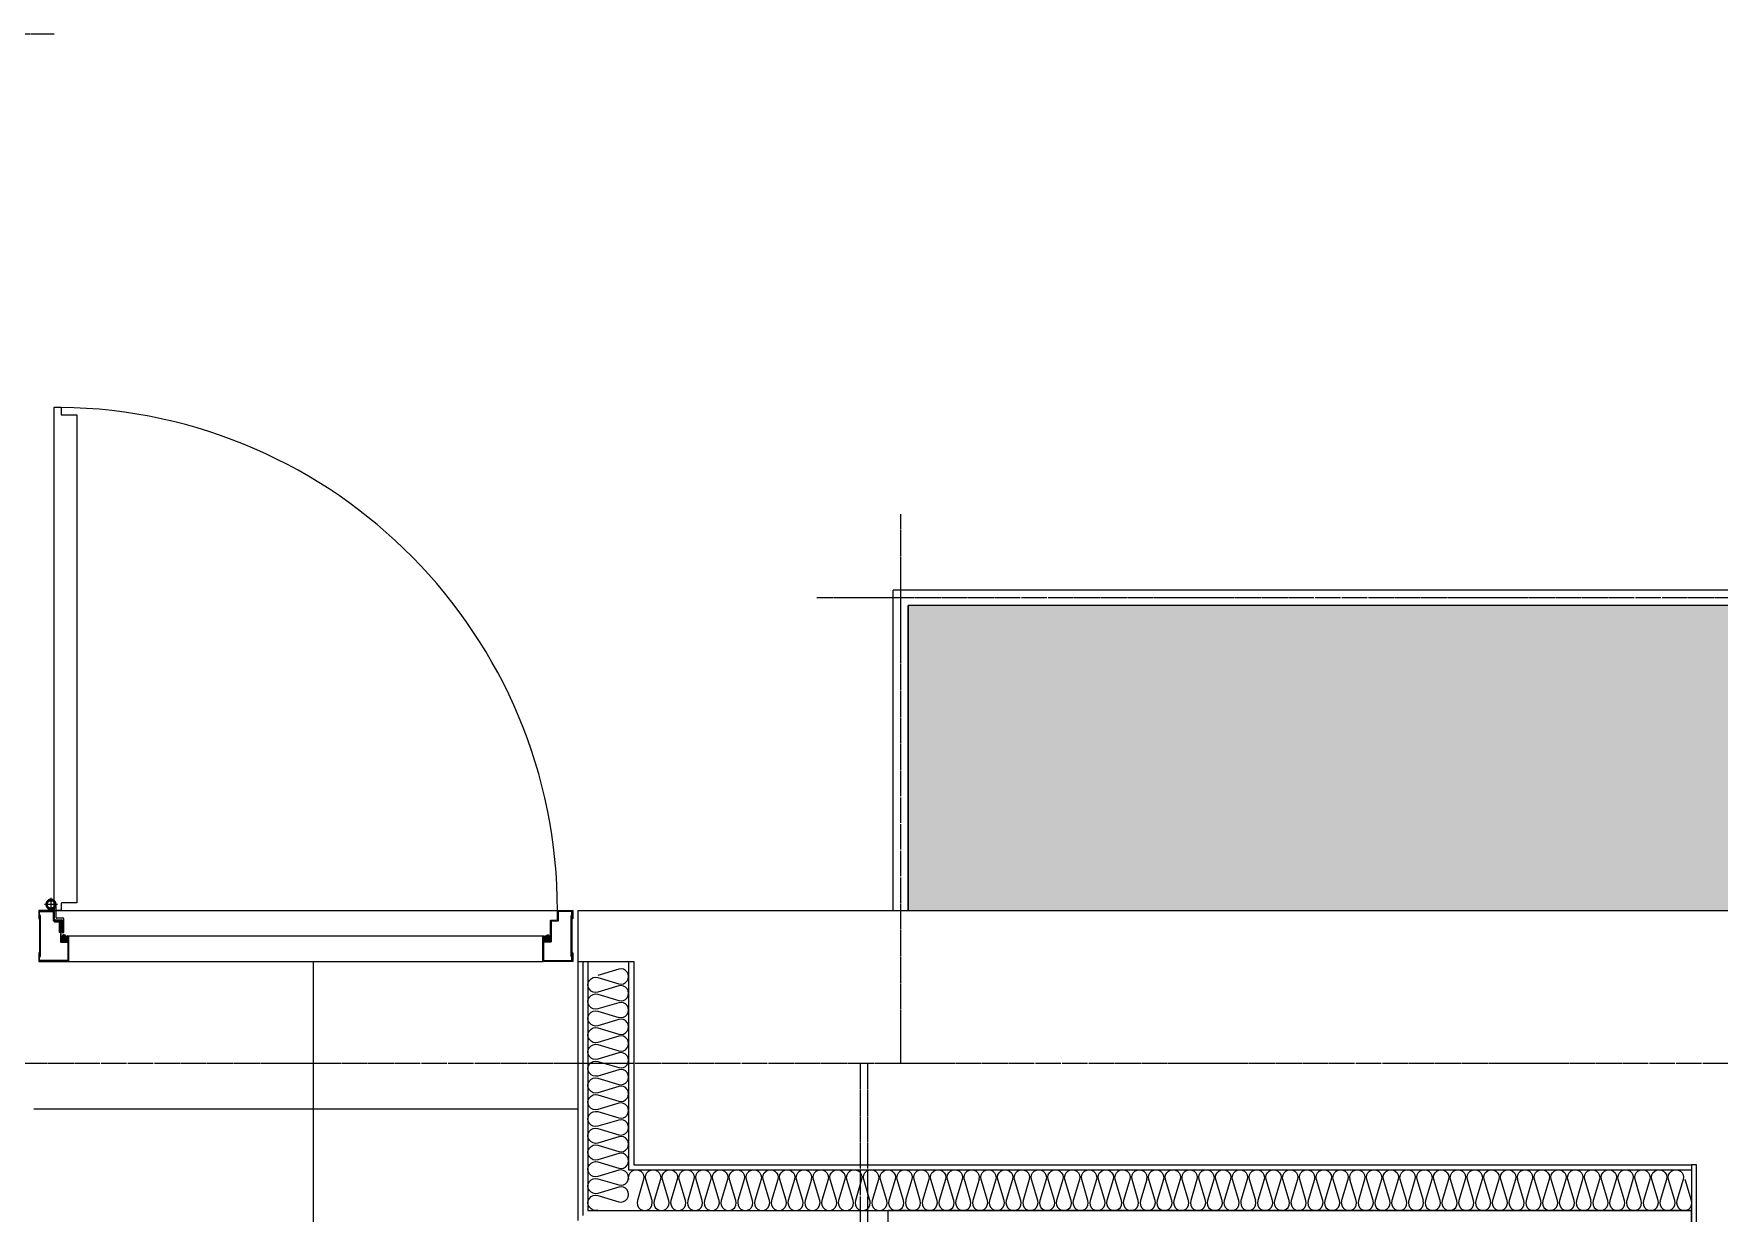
# Model space of a CAD drawing. Header units: millimetres. Extents: x 18456 to 179493, y -203649 to 469211.
# Drawn here: x 141241 to 144556, y 351777 to 354097 of the extents above; entities that cross this region are included whole.
import ezdxf

# ---------------------------------------------------------------- set-up
doc = ezdxf.new("R2010")
doc.units = ezdxf.units.MM
doc.linetypes.add('X-평면도(기본형)$0$CEN', pattern=[52.5, 50, -1, 0.5, -1])
for name, color, linetype, true_color in [('X-평면도(기본형)$0$4GYP', 4, 'Continuous', 0x00ffff), ('X-평면도(기본형)$0$CEN', 1, 'X-평면도(기본형)$0$CEN', 0xff0000), ('X-평면도(기본형)$0$DOOR', 4, 'Continuous', 0x00ffff), ('X-평면도(기본형)$0$INS', 9, 'Continuous', 0x808080), ('X-평면도(기본형)$0$INSUL', 9, 'Continuous', 0x808080), ('X-평면도(기본형)$0$STL', 4, 'Continuous', 0x00ffff), ('X-평면도(기본형)$0$TIL', 5, 'Continuous', 0x0000ff), ('X-평면도(기본형)$0$W1', 2, 'Continuous', 0xffff00), ('X-평면도(기본형)$0$설비OPEN', 9, 'Continuous', 0x808080)]:
    doc.layers.add(name, color=color, linetype=linetype, true_color=true_color)

# ---------------------------------------------------------------- blocks, each defined once
blk = doc.blocks.new('X-평면도(기본형)$0$is')
at = {"layer": 'X-평면도(기본형)$0$INS'}
blk.add_line((0, 450), (0, 0), dxfattribs=at)
at = {"layer": 'X-평면도(기본형)$0$W1'}
blk.add_lwpolyline([(0, 0), (-10, 0), (-10, 450), (0, 450)], dxfattribs=at)
blk = doc.blocks.new('X-평면도(기본형)$0$hd1050')
at = {"layer": 'X-평면도(기본형)$0$DOOR'}
for p, q in [((30, 1), (30, 989)), ((31, 990), (43, 990)), ((44, 989), (44, 976)), ((45, 975), (74, 975)), ((75, 974), (75, 16)), ((29, 0), (0, 0)), ((0, 0), (0, -16.5)), ((27, 2.5), (26.4, 4.4)), ((27.1, 2.5), (26.5, 4.4)), ((27.2, 2.5), (26.6, 4.4)), ((29.2, 3.4), (28, 5)), ((29.6, 3.7), (28.4, 5.3)), ((30.5, 4.4), (29.2, 5.9)), ((30, -21), (30, 4.9)), ((31, -17), (31, 4.9)), ((43, 0), (31, 0)), ((34, -14), (34, 12)), ((44, 14), (44, 1)), ((74, 15), (45, 15)), ((1021, 0), (1050, 0)), ((1050, 0), (1050, -16.5)), ((0, -16.5), (1.6, -16.5)), ((1.6, -16.5), (1.6, -2.6)), ((2.6, -1.6), (27.4, -1.6)), ((28.4, -2.6), (28.4, -19.6)), ((29.4, -20.6), (41.4, -20.6)), ((30, -18), (30, -1)), ((43, -19), (31, -19)), ((31, -22), (40, -22)), ((32, -18), (45, -18)), ((34, -19), (43, -19)), ((48, -15), (35, -15)), ((41, -43), (41, -23)), ((43, -25.7), (41, -25.7)), ((43, -28.7), (41, -28.7)), ((42.4, -21.6), (42.4, -61.1)), ((44, -25.2), (43, -25.7)), ((43, -28.7), (44, -29.2)), ((44, -59.5), (44, -20)), ((44, -43), (44, -20)), ((46, -19), (46, -43)), ((46, -25.2), (47, -25.7)), ((47, -28.7), (46, -29.2)), ((47, -25.7), (49, -25.7)), ((47, -28.7), (49, -28.7)), ((49, -43), (49, -16)), ((1006, -59.5), (1006, -20)), ((1007, -19), (1019, -19)), ((1007.6, -21.6), (1007.6, -61.1)), ((1020.6, -20.6), (1008.6, -20.6)), ((1020, -18), (1020, -1)), ((1021.6, -2.6), (1021.6, -19.6)), ((1047.4, -1.6), (1022.6, -1.6)), ((1048.4, -16.5), (1048.4, -2.6)), ((1050, -16.5), (1048.4, -16.5)), ((43, -34.1), (41, -34.1)), ((43, -37.1), (41, -37.1)), ((44, -43), (41, -43)), ((44, -33.6), (43, -34.1)), ((44, -37.6), (43, -37.1)), ((43.4, -62.1), (56.3, -62.1)), ((44.7, -54.4), (48.2, -50.9)), ((44.7, -53.6), (47.4, -50.9)), ((44.7, -55.2), (48.9, -51)), ((44.7, -52.8), (46.6, -51)), ((44.7, -59.3), (44.7, -52.2)), ((44.7, -52.4), (48.9, -56.6)), ((44.7, -53.2), (48.2, -56.7)), ((44.7, -55.9), (46.9, -53.8)), ((44.7, -54), (47.6, -56.9)), ((44.7, -56.7), (47.1, -54.3)), ((44.7, -57.5), (47.6, -54.7)), ((44.7, -54.8), (47.2, -57.2)), ((44.7, -58.3), (48.2, -54.9)), ((44.7, -59.1), (48.9, -55)), ((44.7, -55.6), (46.9, -57.7)), ((44.7, -56.4), (48.5, -60.2)), ((44.7, -57.2), (47.8, -60.2)), ((44.7, -58), (47, -60.2)), ((44.7, -58.8), (46.2, -60.2)), ((44.8, -52), (45.4, -51.4)), ((44.8, -59.6), (45.3, -60.1)), ((44.9, -51.8), (46.9, -53.8)), ((44.9, -59.8), (46.9, -57.8)), ((54.5, -60.5), (45, -60.5)), ((45.3, -51.4), (47, -53.1)), ((45.3, -60.1), (47, -58.4)), ((54, -60.2), (45.6, -60.2)), ((45.8, -51.2), (47.4, -52.8)), ((46, -33.6), (47, -34.1)), ((46, -37.6), (47, -37.1)), ((46, -43), (49, -43)), ((46, -60.2), (47.4, -58.8)), ((46.4, -48.8), (46.4, -48.8)), ((46.5, -48.7), (46.6, -48.8)), ((46.5, -51), (48, -52.5)), ((46.8, -60.2), (47.9, -59.1)), ((47, -34.1), (49, -34.1)), ((47, -37.1), (49, -37.1)), ((47.1, -48.5), (47.5, -48.8)), ((47.1, -50.9), (48.6, -52.4)), ((47.2, -48.8), (47.7, -48.3)), ((47.6, -60.2), (48.6, -59.2)), ((47.7, -48.3), (48.8, -49.4)), ((47.8, -48.9), (48.6, -48.1)), ((47.8, -56.8), (49.9, -54.7)), ((47.9, -50.9), (49.5, -52.5)), ((47.9, -54.8), (50, -56.9)), ((48.3, -48.1), (54.4, -54.2)), ((48.3, -52.4), (49.5, -51.2)), ((48.3, -59.2), (49.3, -60.2)), ((48.4, -49.2), (49.4, -48.1)), ((48.4, -60.2), (49.4, -59.1)), ((48.8, -51), (54.6, -56.8)), ((48.8, -56.6), (54, -51.4)), ((48.8, -55), (54.1, -60.2)), ((48.9, -49.4), (50.1, -48.2)), ((49.1, -48.1), (54.3, -53.3)), ((49.1, -52.4), (50, -51.5)), ((49.1, -59.2), (50.1, -60.2)), ((49.2, -60.2), (54.4, -54.9)), ((49.3, -49.8), (50.7, -48.4)), ((49.5, -56.7), (54.1, -52.1)), ((49.5, -54.9), (54.6, -59.9)), ((49.7, -50.2), (51.3, -48.6)), ((49.7, -52.5), (52.7, -49.6)), ((49.8, -59), (50.9, -60.2)), ((49.9, -48.2), (54.2, -52.4)), ((49.9, -50.5), (54.4, -55)), ((50, -50.7), (51.8, -48.9)), ((50, -60.2), (54.5, -55.7)), ((50.1, -56.9), (54.2, -52.8)), ((50.1, -54.6), (54.9, -59.4)), ((50.2, -52.8), (53.1, -50)), ((50.2, -51.5), (54.5, -55.9)), ((50.3, -51.2), (52.3, -49.2)), ((50.3, -58.8), (51.7, -60.2)), ((50.5, -57.3), (54.3, -53.5)), ((50.5, -54.3), (54.8, -58.5)), ((50.6, -53.2), (53.4, -50.4)), ((50.6, -57.6), (53.3, -60.2)), ((50.6, -58.3), (52.5, -60.2)), ((50.7, -54), (53.7, -50.9)), ((50.7, -53.7), (54.7, -57.7)), ((50.7, -57.9), (54.4, -54.2)), ((50.8, -60.2), (54.6, -56.4)), ((51, -48.5), (54, -51.5)), ((51.5, -60.2), (54.6, -57.1)), ((52.3, -60.2), (54.7, -57.8)), ((53.1, -60.2), (54.8, -58.5)), ((53.9, -60.2), (54.9, -59.2)), ((54.1, -51.7), (54.9, -59.2)), ((54.8, -52.1), (55.5, -59.4)), ((57.3, -61), (56.4, -52.1)), ((57.4, -52.1), (57.4, -97.4)), ((59, -99), (59, -52.1)), ((991, -99), (991, -52.1)), ((992.6, -52.1), (992.6, -97.4)), ((992.7, -61), (993.6, -52.1)), ((1006.6, -62.1), (993.7, -62.1)), ((995.2, -52.1), (994.5, -59.4)), ((995.9, -51.7), (995.1, -59.2)), ((999.9, -54.6), (995.1, -59.4)), ((996.1, -60.2), (995.1, -59.2)), ((999.5, -54.3), (995.2, -58.5)), ((996.9, -60.2), (995.2, -58.5)), ((999.3, -53.7), (995.3, -57.7)), ((997.7, -60.2), (995.3, -57.8)), ((1001.2, -51), (995.4, -56.8)), ((1000.5, -54.9), (995.4, -59.9)), ((999.2, -60.2), (995.4, -56.4)), ((998.5, -60.2), (995.4, -57.1)), ((999.8, -51.5), (995.5, -55.9)), ((1000, -60.2), (995.5, -55.7)), ((995.5, -60.5), (1005, -60.5)), ((1001.7, -48.1), (995.6, -54.2)), ((1000.1, -50.5), (995.6, -55)), ((999.3, -57.9), (995.6, -54.2)), ((1000.8, -60.2), (995.6, -54.9)), ((1000.9, -48.1), (995.7, -53.3)), ((999.5, -57.3), (995.7, -53.5)), ((1000.1, -48.2), (995.8, -52.4)), ((999.9, -56.9), (995.8, -52.8)), ((1000.5, -56.7), (995.9, -52.1)), ((1001.2, -55), (995.9, -60.2)), ((999, -48.5), (996, -51.5)), ((1001.2, -56.6), (996, -51.4)), ((996, -60.2), (1004.4, -60.2)), ((999.3, -54), (996.3, -50.9)), ((999.4, -53.2), (996.6, -50.4)), ((999.4, -57.6), (996.7, -60.2)), ((999.8, -52.8), (996.9, -50)), ((1000.3, -52.5), (997.3, -49.6)), ((999.4, -58.3), (997.5, -60.2)), ((999.7, -51.2), (997.7, -49.2)), ((1000, -50.7), (998.2, -48.9)), ((999.7, -58.8), (998.3, -60.2)), ((1000.3, -50.2), (998.7, -48.6)), ((1000.2, -59), (999.1, -60.2)), ((1000.7, -49.8), (999.3, -48.4)), ((1001.1, -49.4), (999.9, -48.2)), ((1000.9, -59.2), (999.9, -60.2)), ((1000.9, -52.4), (1000, -51.5)), ((1002.1, -54.8), (1000, -56.9)), ((1002.2, -56.8), (1000.1, -54.7)), ((1002.1, -50.9), (1000.5, -52.5)), ((1001.7, -52.4), (1000.5, -51.2)), ((1001.6, -49.2), (1000.6, -48.1)), ((1001.6, -60.2), (1000.6, -59.1)), ((1001.7, -59.2), (1000.7, -60.2)), ((1005.3, -55.2), (1001.1, -51)), ((1005.3, -52.4), (1001.1, -56.6)), ((1005.3, -59.1), (1001.1, -55)), ((1002.3, -48.3), (1001.2, -49.4)), ((1002.2, -48.9), (1001.4, -48.1)), ((1002.9, -50.9), (1001.4, -52.4)), ((1002.4, -60.2), (1001.4, -59.2)), ((1005.3, -56.4), (1001.5, -60.2)), ((1005.3, -54.4), (1001.8, -50.9)), ((1005.3, -53.2), (1001.8, -56.7)), ((1005.3, -58.3), (1001.8, -54.9)), ((1003.5, -51), (1002, -52.5)), ((1003.2, -60.2), (1002.1, -59.1)), ((1005.3, -57.2), (1002.2, -60.2)), ((1002.8, -48.8), (1002.3, -48.3)), ((1005.3, -54), (1002.4, -56.9)), ((1005.3, -57.5), (1002.4, -54.7)), ((1002.9, -48.5), (1002.5, -48.8)), ((1005.3, -53.6), (1002.6, -50.9)), ((1004.2, -51.2), (1002.6, -52.8)), ((1004, -60.2), (1002.6, -58.8)), ((1005.3, -54.8), (1002.8, -57.2)), ((1005.3, -56.7), (1002.9, -54.3)), ((1004.7, -51.4), (1003, -53.1)), ((1005.3, -58), (1003, -60.2)), ((1004.7, -60.1), (1003, -58.4)), ((1005.1, -51.8), (1003.1, -53.8)), ((1005.3, -55.9), (1003.1, -53.8)), ((1005.3, -55.6), (1003.1, -57.7)), ((1005.1, -59.8), (1003.1, -57.8)), ((1003.5, -48.7), (1003.4, -48.8)), ((1005.3, -52.8), (1003.4, -51)), ((1003.6, -48.8), (1003.6, -48.8)), ((1005.3, -58.8), (1003.8, -60.2)), ((1005.2, -52), (1004.6, -51.4)), ((1005.2, -59.6), (1004.7, -60.1)), ((1005.3, -59.3), (1005.3, -52.2)), ((1.6, -83.5), (0, -83.5)), ((0, -83.5), (0, -100)), ((1.6, -97.4), (1.6, -83.5)), ((56.4, -98.4), (2.6, -98.4)), ((993.6, -98.4), (1047.4, -98.4)), ((1048.4, -97.4), (1048.4, -83.5)), ((1048.4, -83.5), (1050, -83.5)), ((1050, -83.5), (1050, -100)), ((0, -100), (58, -100)), ((1050, -100), (992, -100))]:
    blk.add_line(p, q, dxfattribs=at)
at = {"layer": 'X-평면도(기본형)$0$DOOR', "ltscale": 0.5}
for p, q in [((36.8, 12), (11.2, 12)), ((24, -0.8), (24, 24.8))]:
    blk.add_line(p, q, dxfattribs=at)
at = {"layer": 'X-평면도(기본형)$0$DOOR', "color": 8, "true_color": 0x808080}
for p, q in [((29, 0), (1021, 0)), ((56.9, -50), (993.1, -50)), ((58, -100), (992, -100))]:
    blk.add_line(p, q, dxfattribs=at)
at = {"layer": 'X-평면도(기본형)$0$DOOR'}
for points in [[(1.6, -90.5), (3.2, -90.5), (3.2, -9.5), (1.6, -9.5)], [(1048.4, -90.5), (1046.8, -90.5), (1046.8, -9.5), (1048.4, -9.5)]]:
    blk.add_lwpolyline(points, close=True, dxfattribs=at)
at = {"layer": 'X-평면도(기본형)$0$DOOR', "extrusion": (0, 0, -1)}
for centre, radius, start, end in [((-31, 989), 1, 0, 90), ((-43, 989), 1, 90, 180), ((-74, 974), 1, 90, 180), ((-31, 1), 1, 270, 0), ((-43, 1), 1, 180, 270), ((-74, 16), 1, 180, 270), ((-1021, -1), 1, 0, 90), ((-2.6, -2.6), 1, 0, 90), ((-27.4, -2.6), 1, 90, 180), ((-31, -18), 1, 270, 0), ((-41.4, -21.6), 1, 90, 180), ((-1007, -20), 1, 0, 90), ((-1020.6, -19.6), 1, 180, 270), ((-45, -59.5), 1, 270, 0), ((-54.5, -59.5), 1, 174.2964, 270), ((-56.9, -52.1), 0.508, 0.9565, 180.4456), ((-993.1, -52.1), 2.11, 0, 179.6726), ((-993.7, -61.1), 1, 270, 5.7036), ((-1006.6, -61.1), 1, 180, 270), ((-2.6, -97.4), 1, 270, 0), ((-56.4, -97.4), 1, 180, 270), ((-992, -99), 1, 270, 360)]:
    blk.add_arc(centre, radius, start, end, dxfattribs=at)
at = {"layer": 'X-평면도(기본형)$0$DOOR', "color": 1, "true_color": 0xff0000}
blk.add_arc((30, 0), 990, 0, 89.2235, dxfattribs=at)
at = {"layer": 'X-평면도(기본형)$0$DOOR'}
for centre, radius, start, end in [((45, 976), 1, 180, 270), ((29, -1), 1, 0, 90), ((45, 14), 1, 90, 180), ((29.4, -19.6), 1, 180, 270), ((43, -20), 1, 0, 90), ((1008.6, -21.6), 1, 90, 180), ((1019, -18), 1, 270, 0), ((1022.6, -2.6), 1, 90, 180), ((1047.4, -2.6), 1, 0, 90), ((43.4, -61.1), 1, 180, 270), ((56.9, -52.1), 2.11, 0, 179.6726), ((56.3, -61.1), 1, 270, 5.7036), ((993.1, -52.1), 0.508, 0.9565, 180.4456), ((995.5, -59.5), 1, 174.2964, 270), ((1005, -59.5), 1, 270, 0), ((58, -99), 1, 270, 360), ((993.6, -97.4), 1, 180, 270), ((1047.4, -97.4), 1, 270, 0)]:
    blk.add_arc(centre, radius, start, end, dxfattribs=at)
for points, weights, knots in [([(30.5, 4.4), (33.7, 7.1), (34, 11.3), (34.6, 21.3), (24.7, 22), (14.7, 22.6), (14, 12.7), (13.4, 2.7), (23.3, 2), (26.7, 1.8), (29.6, 3.7)], [0.853625082581, 0.850313167053, 1, 0.707106781187, 1, 0.707106781187, 1, 0.707106781187, 1, 0.876553562644, 0.857165682585], [5.48041, 5.48041, 5.48041, 6.283185, 6.283185, 7.853982, 7.853982, 9.424778, 9.424778, 10.995574, 10.995574, 11.657622, 11.657622, 11.657622]), ([(16, 12), (16, 12), (16, 12), (16, 4), (24, 4), (32, 4), (32, 12), (32, 20), (24, 20), (16, 20), (16, 12)], [0.999587448379, 0.999793578711, 1, 0.707106781187, 1, 0.707106781187, 1, 0.707106781187, 1, 0.707313202476, 0.999587448379], [3.140486, 3.140486, 3.140486, 3.141593, 3.141593, 4.712389, 4.712389, 6.283185, 6.283185, 7.853982, 7.853982, 9.423671, 9.423671, 9.423671]), ([(16.2, 12), (16.2, 12), (16.2, 12), (16.3, 4.2), (24, 4.3), (31.8, 4.3), (31.7, 12), (31.7, 19.8), (24, 19.7), (16.2, 19.7), (16.2, 12)], [0.999879235168, 0.99993960513, 1, 0.707106781187, 1, 0.707106781187, 1, 0.707106781187, 1, 0.707167176056, 0.999879235168], [3.141269, 3.141269, 3.141269, 3.141593, 3.141593, 4.712389, 4.712389, 6.283185, 6.283185, 7.853982, 7.853982, 9.424454, 9.424454, 9.424454]), ([(16.5, 12), (16.5, 4.5), (24, 4.5), (31.5, 4.5), (31.5, 12), (31.5, 19.5), (24, 19.5), (16.5, 19.5), (16.5, 12), (16.5, 12), (16.5, 12)], [0.999809124399, 0.707202250105, 1, 0.707106781187, 1, 0.707106781187, 1, 0.707106781187, 1, 0.999904531081, 0.999809124399], [3.142105, 3.142105, 3.142105, 4.712389, 4.712389, 6.283185, 6.283185, 7.853982, 7.853982, 9.424778, 9.424778, 9.42529, 9.42529, 9.42529]), ([(30, -21), (30, -21.4), (30.3, -21.7), (30.6, -22), (31, -22)], [0.853553390593, 0.853553390594, 1, 0.853553390594, 0.853553390593], [3.926991, 3.926991, 3.926991, 4.712389, 4.712389, 5.497787, 5.497787, 5.497787]), ([(31, -17), (31, -17.4), (31.3, -17.7), (31.6, -18), (32, -18)], [0.853553390593, 0.853553390594, 1, 0.853553390594, 0.853553390593], [3.926991, 3.926991, 3.926991, 4.712389, 4.712389, 5.497787, 5.497787, 5.497787]), ([(33, -18), (33, -18.4), (33.3, -18.7), (33.6, -19), (34, -19)], [0.853553390593, 0.853553390594, 1, 0.853553390594, 0.853553390593], [3.926991, 3.926991, 3.926991, 4.712389, 4.712389, 5.497787, 5.497787, 5.497787]), ([(34, -14), (34, -14.4), (34.3, -14.7), (34.6, -15), (35, -15)], [0.853553390593, 0.853553390594, 1, 0.853553390594, 0.853553390593], [3.926991, 3.926991, 3.926991, 4.712389, 4.712389, 5.497787, 5.497787, 5.497787]), ([(41, -23), (41, -22.6), (40.7, -22.3), (40.4, -22), (40, -22)], [0.853553390593, 0.853553390594, 1, 0.853553390594, 0.853553390593], [0.785398, 0.785398, 0.785398, 1.570796, 1.570796, 2.356194, 2.356194, 2.356194]), ([(44, -20), (44, -19.6), (43.7, -19.3), (43.4, -19), (43, -19)], [0.853553390593, 0.853553390594, 1, 0.853553390594, 0.853553390593], [0.785398, 0.785398, 0.785398, 1.570796, 1.570796, 2.356194, 2.356194, 2.356194]), ([(46, -19), (46, -18.6), (45.7, -18.3), (45.4, -18), (45, -18)], [0.853553390593, 0.853553390594, 1, 0.853553390594, 0.853553390593], [0.785398, 0.785398, 0.785398, 1.570796, 1.570796, 2.356194, 2.356194, 2.356194]), ([(49, -16), (49, -15.6), (48.7, -15.3), (48.4, -15), (48, -15)], [0.853553390593, 0.853553390594, 1, 0.853553390594, 0.853553390593], [0.785398, 0.785398, 0.785398, 1.570796, 1.570796, 2.356194, 2.356194, 2.356194]), ([(45.3, -51.4), (45.1, -51.5), (45, -51.6), (44.7, -51.9), (44.7, -52.2)], [0.894566254164, 0.931053034541, 1, 0.853553390609, 0.853553390593], [1.201031, 1.201031, 1.201031, 1.570796, 1.570796, 2.356194, 2.356194, 2.356194]), ([(44.7, -59.3), (44.7, -59.7), (45, -59.9), (45.3, -60.2), (45.6, -60.2)], [0.853553390593, 0.853553390596, 1, 0.853553390596, 0.853553390593], [0.785398, 0.785398, 0.785398, 1.570796, 1.570796, 2.356194, 2.356194, 2.356194]), ([(54.1, -51.7), (53.7, -50.5), (52.8, -49.7), (49.9, -46.7), (46.3, -48.8)], [0.877770250075, 0.913105695011, 1, 0.759176397407, 0.914374306004], [4.246372, 4.246372, 4.246372, 4.712389, 4.712389, 6.003934, 6.003934, 6.003934]), ([(50.4, -51.7), (50.2, -50.7), (49.4, -49.9), (48.1, -48.6), (46.3, -48.8)], [0.864680486591, 0.893920771996, 1, 0.834755225504, 0.855966358788], [4.143482, 4.143482, 4.143482, 4.712389, 4.712389, 5.598602, 5.598602, 5.598602]), ([(48.8, -52.4), (50.7, -52.4), (50.7, -53.7), (50.7, -55), (48.8, -55), (46.9, -55), (46.9, -53.7), (46.9, -52.4), (48.8, -52.4)], [1, 0.707106781187, 1, 0.707106781187, 1, 0.707106781187, 1, 0.707106781187, 1], [1.570796, 1.570796, 1.570796, 3.141593, 3.141593, 4.712389, 4.712389, 6.283185, 6.283185, 7.853982, 7.853982, 7.853982]), ([(48.8, -56.6), (50.7, -56.6), (50.7, -57.9), (50.7, -59.2), (48.8, -59.2), (46.9, -59.2), (46.9, -57.9), (46.9, -56.6), (48.8, -56.6)], [1, 0.707106781187, 1, 0.707106781187, 1, 0.707106781187, 1, 0.707106781187, 1], [4.712389, 4.712389, 4.712389, 6.283185, 6.283185, 7.853982, 7.853982, 9.424778, 9.424778, 10.995574, 10.995574, 10.995574]), ([(54, -60.2), (54.3, -60.2), (54.6, -59.9), (54.9, -59.6), (54.9, -59.2)], [0.853553390593, 0.853553390597, 1, 0.836022309343, 0.855652031259], [3.926991, 3.926991, 3.926991, 4.712389, 4.712389, 5.591807, 5.591807, 5.591807]), ([(996, -60.2), (995.7, -60.2), (995.4, -59.9), (995.1, -59.6), (995.1, -59.2)], [0.853553390593, 0.853553390597, 1, 0.836022309343, 0.855652031259], [3.926991, 3.926991, 3.926991, 4.712389, 4.712389, 5.591807, 5.591807, 5.591807]), ([(995.9, -51.7), (996.3, -50.5), (997.2, -49.7), (1000.1, -46.7), (1003.7, -48.8)], [0.877770250075, 0.913105695011, 1, 0.759176397407, 0.914374306004], [4.246372, 4.246372, 4.246372, 4.712389, 4.712389, 6.003934, 6.003934, 6.003934]), ([(1001.2, -52.4), (999.3, -52.4), (999.3, -53.7), (999.3, -55), (1001.2, -55), (1003.1, -55), (1003.1, -53.7), (1003.1, -52.4), (1001.2, -52.4)], [1, 0.707106781187, 1, 0.707106781187, 1, 0.707106781187, 1, 0.707106781187, 1], [1.570796, 1.570796, 1.570796, 3.141593, 3.141593, 4.712389, 4.712389, 6.283185, 6.283185, 7.853982, 7.853982, 7.853982]), ([(1001.2, -56.6), (999.3, -56.6), (999.3, -57.9), (999.3, -59.2), (1001.2, -59.2), (1003.1, -59.2), (1003.1, -57.9), (1003.1, -56.6), (1001.2, -56.6)], [1, 0.707106781187, 1, 0.707106781187, 1, 0.707106781187, 1, 0.707106781187, 1], [4.712389, 4.712389, 4.712389, 6.283185, 6.283185, 7.853982, 7.853982, 9.424778, 9.424778, 10.995574, 10.995574, 10.995574]), ([(999.6, -51.7), (999.8, -50.7), (1000.6, -49.9), (1001.9, -48.6), (1003.7, -48.8)], [0.864680486591, 0.893920771996, 1, 0.834755225504, 0.855966358788], [4.143482, 4.143482, 4.143482, 4.712389, 4.712389, 5.598602, 5.598602, 5.598602]), ([(1005.3, -59.3), (1005.3, -59.7), (1005, -59.9), (1004.7, -60.2), (1004.4, -60.2)], [0.853553390593, 0.853553390596, 1, 0.853553390596, 0.853553390593], [0.785398, 0.785398, 0.785398, 1.570796, 1.570796, 2.356194, 2.356194, 2.356194]), ([(1004.7, -51.4), (1004.9, -51.5), (1005, -51.6), (1005.3, -51.9), (1005.3, -52.2)], [0.894566254164, 0.931053034541, 1, 0.853553390609, 0.853553390593], [1.201031, 1.201031, 1.201031, 1.570796, 1.570796, 2.356194, 2.356194, 2.356194])]:
    blk.add_rational_spline(points, weights, degree=2, knots=knots, dxfattribs=at)
for points in [[(50.4, -51.7), (47.9, -50.1), (45.3, -51.4)], [(999.6, -51.7), (1002.1, -50.1), (1004.7, -51.4)]]:
    blk.add_rational_spline(points, [0.928131111712, 0.793099416679, 0.902558413906], degree=2, dxfattribs=at)
blk = doc.blocks.new('U52 (X-평면도(기본형)$0$ins-l)')
at = {"layer": 'X-평면도(기본형)$0$INSUL', "color": 8, "true_color": 0x808080}
for p, q in [((36.9, 24.2), (21.4, 75.8)), ((57.5, 75.8), (42, 24.2)), ((78.1, 24.2), (62.6, 75.8)), ((98.7, 75.8), (83.2, 24.2)), ((119.3, 24.2), (103.8, 75.8)), ((139.9, 75.8), (124.5, 24.2)), ((160.5, 24.2), (145.1, 75.8)), ((181.1, 75.8), (165.7, 24.2)), ((201.7, 24.2), (186.3, 75.8)), ((222.3, 75.8), (206.9, 24.2)), ((243, 24.2), (227.5, 75.8)), ((263.6, 75.8), (248.1, 24.2)), ((284.2, 24.2), (268.7, 75.8)), ((304.8, 75.8), (289.3, 24.2)), ((325.4, 24.2), (309.9, 75.8)), ((346, 75.8), (330.6, 24.2)), ((366.6, 24.2), (351.2, 75.8)), ((387.2, 75.8), (371.8, 24.2)), ((407.8, 24.2), (392.4, 75.8)), ((428.4, 75.8), (413, 24.2)), ((449.1, 24.2), (433.6, 75.8)), ((469.7, 75.8), (454.2, 24.2)), ((490.3, 24.2), (474.8, 75.8)), ((510.9, 75.8), (495.4, 24.2)), ((531.5, 24.2), (516, 75.8)), ((552.1, 75.8), (536.6, 24.2)), ((572.7, 24.2), (557.3, 75.8)), ((593.3, 75.8), (577.9, 24.2)), ((613.9, 24.2), (598.5, 75.8)), ((634.5, 75.8), (619.1, 24.2)), ((655.2, 24.2), (639.7, 75.8)), ((675.8, 75.8), (660.3, 24.2)), ((696.4, 24.2), (680.9, 75.8)), ((717, 75.8), (701.5, 24.2)), ((737.6, 24.2), (722.1, 75.8)), ((758.2, 75.8), (742.7, 24.2)), ((778.8, 24.2), (763.4, 75.8)), ((799.4, 75.8), (784, 24.2)), ((820, 24.2), (804.6, 75.8)), ((840.6, 75.8), (825.2, 24.2)), ((861.3, 24.2), (845.8, 75.8)), ((881.9, 75.8), (866.4, 24.2)), ((902.5, 24.2), (887, 75.8)), ((923.1, 75.8), (907.6, 24.2)), ((943.7, 24.2), (928.2, 75.8)), ((964.3, 75.8), (948.8, 24.2)), ((984.9, 24.2), (969.5, 75.8)), ((1005.5, 75.8), (990.1, 24.2)), ((1026.1, 24.2), (1010.7, 75.8)), ((1046.7, 75.8), (1031.3, 24.2)), ((1067.4, 24.2), (1051.9, 75.8)), ((1088, 75.8), (1072.5, 24.2)), ((1108.6, 24.2), (1093.1, 75.8)), ((1129.2, 75.8), (1113.7, 24.2)), ((1149.8, 24.2), (1134.3, 75.8)), ((1170.4, 75.8), (1154.9, 24.2)), ((1191, 24.2), (1175.6, 75.8)), ((1211.6, 75.8), (1196.2, 24.2)), ((1232.2, 24.2), (1216.8, 75.8)), ((1252.8, 75.8), (1237.4, 24.2)), ((1273.5, 24.2), (1258, 75.8)), ((1294.1, 75.8), (1278.6, 24.2)), ((1314.7, 24.2), (1299.2, 75.8)), ((1335.3, 75.8), (1319.8, 24.2)), ((1355.9, 24.2), (1340.4, 75.8)), ((1376.5, 75.8), (1361, 24.2)), ((1397.1, 24.2), (1381.7, 75.8)), ((1417.7, 75.8), (1402.3, 24.2)), ((1438.3, 24.2), (1422.9, 75.8)), ((1458.9, 75.8), (1443.5, 24.2)), ((1479.5, 24.2), (1464.1, 75.8)), ((1500.2, 75.8), (1484.7, 24.2)), ((1520.8, 24.2), (1505.3, 75.8)), ((1541.4, 75.8), (1525.9, 24.2)), ((1562, 24.2), (1546.5, 75.8)), ((1582.6, 75.8), (1567.1, 24.2)), ((1603.2, 24.2), (1587.8, 75.8)), ((1623.8, 75.8), (1608.4, 24.2)), ((1644.4, 24.2), (1629, 75.8)), ((1665, 75.8), (1649.6, 24.2)), ((1685.6, 24.2), (1670.2, 75.8)), ((1706.3, 75.8), (1690.8, 24.2)), ((1726.9, 24.2), (1711.4, 75.8)), ((1747.5, 75.8), (1732, 24.2)), ((1768.1, 24.2), (1752.6, 75.8)), ((1788.7, 75.8), (1773.2, 24.2)), ((1809.3, 24.2), (1793.8, 75.8)), ((1829.9, 75.8), (1814.5, 24.2)), ((1850.5, 24.2), (1835.1, 75.8)), ((1871.1, 75.8), (1855.7, 24.2)), ((1891.7, 24.2), (1876.3, 75.8)), ((1912.4, 75.8), (1896.9, 24.2)), ((1933, 24.2), (1917.5, 75.8)), ((1953.6, 75.8), (1938.1, 24.2)), ((1974.2, 24.2), (1958.7, 75.8)), ((1994.8, 75.8), (1979.3, 24.2)), ((2015.4, 24.2), (1999.9, 75.8)), ((2036, 75.8), (2020.6, 24.2)), ((2056.6, 24.2), (2041.2, 75.8)), ((2077.2, 75.8), (2061.8, 24.2)), ((2097.8, 24.2), (2082.4, 75.8)), ((2118.5, 75.8), (2103, 24.2)), ((2139.1, 24.2), (2123.6, 75.8)), ((2159.7, 75.8), (2144.2, 24.2)), ((2180.3, 24.2), (2164.8, 75.8)), ((2200.9, 75.8), (2185.4, 24.2)), ((2221.5, 24.2), (2206, 75.8)), ((2242.1, 75.8), (2226.7, 24.2)), ((2262.7, 24.2), (2247.3, 75.8)), ((2283.3, 75.8), (2267.9, 24.2)), ((2303.9, 24.2), (2288.5, 75.8)), ((2324.6, 75.8), (2309.1, 24.2)), ((2345.2, 24.2), (2329.7, 75.8)), ((2365.8, 75.8), (2350.3, 24.2)), ((2386.4, 24.2), (2370.9, 75.8)), ((2407, 75.8), (2391.5, 24.2)), ((2427.6, 24.2), (2412.1, 75.8)), ((2448.2, 75.8), (2432.8, 24.2)), ((2468.8, 24.2), (2453.4, 75.8)), ((2489.4, 75.8), (2474, 24.2)), ((2510, 24.2), (2494.6, 75.8)), ((2530.7, 75.8), (2515.2, 24.2)), ((2551.3, 24.2), (2535.8, 75.8)), ((2571.9, 75.8), (2556.4, 24.2)), ((2592.5, 24.2), (2577, 75.8)), ((2613.1, 75.8), (2597.6, 24.2))]:
    blk.add_line(p, q, dxfattribs=at)
at = {"layer": 'X-평면도(기본형)$0$INSUL', "color": 8, "true_color": 0x808080, "extrusion": (0, 0, -1)}
for centre in [(-39.4, 81.2), (-80.7, 81.2), (-121.9, 81.2), (-163.1, 81.2), (-204.3, 81.2), (-245.5, 81.2), (-286.8, 81.2), (-328, 81.2), (-369.2, 81.2), (-410.4, 81.2), (-451.6, 81.2), (-492.9, 81.2), (-534.1, 81.2), (-575.3, 81.2), (-616.5, 81.2), (-657.7, 81.2), (-699, 81.2), (-740.2, 81.2), (-781.4, 81.2), (-822.6, 81.2), (-863.8, 81.2), (-905.1, 81.2), (-946.3, 81.2), (-987.5, 81.2), (-1028.7, 81.2), (-1069.9, 81.2), (-1111.1, 81.2), (-1152.4, 81.2), (-1193.6, 81.2), (-1234.8, 81.2), (-1276, 81.2), (-1317.2, 81.2), (-1358.5, 81.2), (-1399.7, 81.2), (-1440.9, 81.2), (-1482.1, 81.2), (-1523.3, 81.2), (-1564.6, 81.2), (-1605.8, 81.2), (-1647, 81.2), (-1688.2, 81.2), (-1729.4, 81.2), (-1770.7, 81.2), (-1811.9, 81.2), (-1853.1, 81.2), (-1894.3, 81.2), (-1935.5, 81.2), (-1976.8, 81.2), (-2018, 81.2), (-2059.2, 81.2), (-2100.4, 81.2), (-2141.6, 81.2), (-2182.9, 81.2), (-2224.1, 81.2), (-2265.3, 81.2), (-2306.5, 81.2), (-2347.7, 81.2), (-2389, 81.2), (-2430.2, 81.2), (-2471.4, 81.2), (-2512.6, 81.2), (-2553.8, 81.2), (-2595.1, 81.2)]:
    blk.add_arc(centre, 18.8, 343.3008, 196.6992, dxfattribs=at)
at = {"layer": 'X-평면도(기본형)$0$INSUL', "color": 8, "true_color": 0x808080}
for centre in [(18.8, 18.8), (60, 18.8), (101.3, 18.8), (142.5, 18.8), (183.7, 18.8), (224.9, 18.8), (266.1, 18.8), (307.4, 18.8), (348.6, 18.8), (389.8, 18.8), (431, 18.8), (472.2, 18.8), (513.5, 18.8), (554.7, 18.8), (595.9, 18.8), (637.1, 18.8), (678.3, 18.8), (719.6, 18.8), (760.8, 18.8), (802, 18.8), (843.2, 18.8), (884.4, 18.8), (925.7, 18.8), (966.9, 18.8), (1008.1, 18.8), (1049.3, 18.8), (1090.5, 18.8), (1131.8, 18.8), (1173, 18.8), (1214.2, 18.8), (1255.4, 18.8), (1296.6, 18.8), (1337.9, 18.8), (1379.1, 18.8), (1420.3, 18.8), (1461.5, 18.8), (1502.7, 18.8), (1544, 18.8), (1585.2, 18.8), (1626.4, 18.8), (1667.6, 18.8), (1708.8, 18.8), (1750.1, 18.8), (1791.3, 18.8), (1832.5, 18.8), (1873.7, 18.8), (1914.9, 18.8), (1956.2, 18.8), (1997.4, 18.8), (2038.6, 18.8), (2079.8, 18.8), (2121, 18.8), (2162.2, 18.8), (2203.5, 18.8), (2244.7, 18.8), (2285.9, 18.8), (2327.1, 18.8), (2368.3, 18.8), (2409.6, 18.8), (2450.8, 18.8), (2492, 18.8), (2533.2, 18.8), (2574.4, 18.8)]:
    blk.add_arc(centre, 18.8, 163.3008, 16.6992, dxfattribs=at)
blk = doc.blocks.new('U137 (X-평면도(기본형)$0$ins-l)')
at = {"layer": 'X-평면도(기본형)$0$INSUL', "color": 8, "true_color": 0x808080}
for p, q in [((36.9, 24.2), (21.4, 75.8)), ((57.5, 75.8), (42, 24.2)), ((78.1, 24.2), (62.6, 75.8)), ((98.7, 75.8), (83.2, 24.2)), ((119.3, 24.2), (103.8, 75.8)), ((139.9, 75.8), (124.5, 24.2)), ((160.5, 24.2), (145.1, 75.8)), ((181.1, 75.8), (165.7, 24.2)), ((201.7, 24.2), (186.3, 75.8)), ((222.3, 75.8), (206.9, 24.2)), ((243, 24.2), (227.5, 75.8)), ((263.6, 75.8), (248.1, 24.2)), ((284.2, 24.2), (268.7, 75.8)), ((304.8, 75.8), (289.3, 24.2)), ((325.4, 24.2), (309.9, 75.8)), ((346, 75.8), (330.6, 24.2)), ((366.6, 24.2), (351.2, 75.8)), ((387.2, 75.8), (371.8, 24.2)), ((407.8, 24.2), (392.4, 75.8)), ((428.4, 75.8), (413, 24.2)), ((449.1, 24.2), (433.6, 75.8)), ((469.7, 75.8), (454.2, 24.2)), ((490.3, 24.2), (474.8, 75.8)), ((510.9, 75.8), (495.4, 24.2)), ((531.5, 24.2), (516, 75.8)), ((552.1, 75.8), (536.6, 24.2)), ((572.7, 24.2), (557.3, 75.8)), ((593.3, 75.8), (577.9, 24.2))]:
    blk.add_line(p, q, dxfattribs=at)
at = {"layer": 'X-평면도(기본형)$0$INSUL', "color": 8, "true_color": 0x808080, "extrusion": (0, 0, -1)}
for centre in [(-39.4, 81.2), (-80.7, 81.2), (-121.9, 81.2), (-163.1, 81.2), (-204.3, 81.2), (-245.5, 81.2), (-286.8, 81.2), (-328, 81.2), (-369.2, 81.2), (-410.4, 81.2), (-451.6, 81.2), (-492.9, 81.2), (-534.1, 81.2), (-575.3, 81.2)]:
    blk.add_arc(centre, 18.8, 343.3008, 196.6992, dxfattribs=at)
at = {"layer": 'X-평면도(기본형)$0$INSUL', "color": 8, "true_color": 0x808080}
for centre in [(18.8, 18.8), (60, 18.8), (101.3, 18.8), (142.5, 18.8), (183.7, 18.8), (224.9, 18.8), (266.1, 18.8), (307.4, 18.8), (348.6, 18.8), (389.8, 18.8), (431, 18.8), (472.2, 18.8), (513.5, 18.8), (554.7, 18.8)]:
    blk.add_arc(centre, 18.8, 163.3008, 16.6992, dxfattribs=at)

msp = doc.modelspace()

# ---------------------------------------------------------------- hatches: boundary and pattern name
at = {"layer": 'X-평면도(기본형)$0$설비OPEN'}
h = msp.add_hatch(dxfattribs=at)
h.set_pattern_fill('DASH', color=256, scale=350, style=0, pattern_type=2)
h.set_pattern_definition([(0, (94206.276, 90667.386), (43.75, 43.75), [43.75, -43.75])])
h.paths.add_polyline_path([(142961.3, 352972.4), (142961.3, 352372.4), (149391.3, 352372.4), (149391.3, 352972.4)], flags=0)

# ---------------------------------------------------------------- linework, layer by layer
at = {"layer": 'X-평면도(기본형)$0$4GYP'}
for p, q in [((142311.3, 352272.4), (142311.3, 351762.4)), ((142321.3, 352272.4), (142321.3, 351772.4))]:
    msp.add_line(p, q, dxfattribs=at)
at = {"layer": 'X-평면도(기본형)$0$CEN'}
for p, q in [((140081.3, 354097.4), (141281.3, 354097.4)), ((142946.3, 352072.4), (142946.3, 353152.4)), ((149691.3, 352987.4), (142781.3, 352987.4)), ((140481.3, 352072.4), (144701.3, 352072.4)), ((142866.3, 352072.4), (142866.3, 350872.4)), ((142881.3, 352072.4), (142881.3, 347752.4))]:
    msp.add_line(p, q, dxfattribs=at)
at = {"layer": 'X-평면도(기본형)$0$INS'}
for p, q in [((142331.3, 352272.4), (142331.3, 351782.4)), ((142411.3, 352272.4), (142411.3, 351862.4)), ((142411.3, 351862.4), (144501.3, 351862.4)), ((142331.3, 351782.4), (144501.3, 351782.4))]:
    msp.add_line(p, q, dxfattribs=at)
at = {"layer": 'X-평면도(기본형)$0$STL'}
for p, q in [((142931.3, 352372.4), (142931.3, 353002.4)), ((149391.3, 353002.4), (142931.3, 353002.4)), ((142961.3, 352372.4), (142961.3, 352972.4)), ((149391.3, 352972.4), (142961.3, 352972.4))]:
    msp.add_line(p, q, dxfattribs=at)
at = {"layer": 'X-평면도(기본형)$0$TIL'}
for p, q in [((141791.3, 349582.4), (141791.3, 352272.4)), ((141241.3, 351982.4), (142311.3, 351982.4))]:
    msp.add_line(p, q, dxfattribs=at)
at = {"layer": 'X-평면도(기본형)$0$W1'}
for p, q in [((142311.3, 352372.4), (142311.3, 352272.4)), ((142311.3, 352372.4), (144701.3, 352372.4)), ((142311.3, 352272.4), (142421.3, 352272.4)), ((142421.3, 352272.4), (142421.3, 351872.4)), ((142421.3, 351872.4), (144501.3, 351872.4))]:
    msp.add_line(p, q, dxfattribs=at)
at = {"layer": 'X-평면도(기본형)$0$설비OPEN'}
for points in [[(142961.3, 352972.4), (142961.3, 352372.4), (149391.3, 352372.4), (149391.3, 352972.4)], [(144501.3, 350932.4), (144501.3, 351782.4), (142921.3, 351782.4), (142921.3, 350932.4)]]:
    msp.add_lwpolyline(points, close=True, dxfattribs=at)

# ---------------------------------------------------------------- block references
at = {"layer": 'X-평면도(기본형)$0$DOOR'}
msp.add_blockref('X-평면도(기본형)$0$hd1050', (141251.3, 352372.4), dxfattribs=at)
at = {"layer": 'X-평면도(기본형)$0$INSUL', "xscale": -0.7999999999999996, "yscale": 0.7999999999999996, "zscale": 0.7999999999999996}
for name, p, rotation in [('U137 (X-평면도(기본형)$0$ins-l)', (142331.3, 351782.4), 270), ('U52 (X-평면도(기본형)$0$ins-l)', (142411.3, 351862.4), 180)]:
    msp.add_blockref(name, p, dxfattribs=dict(at, rotation=rotation))
at = {"layer": 'X-평면도(기본형)$0$W1', "xscale": -1}
msp.add_blockref('X-평면도(기본형)$0$is', (144501.3, 351422.4), dxfattribs=at)

doc.saveas('drawing.dxf')
